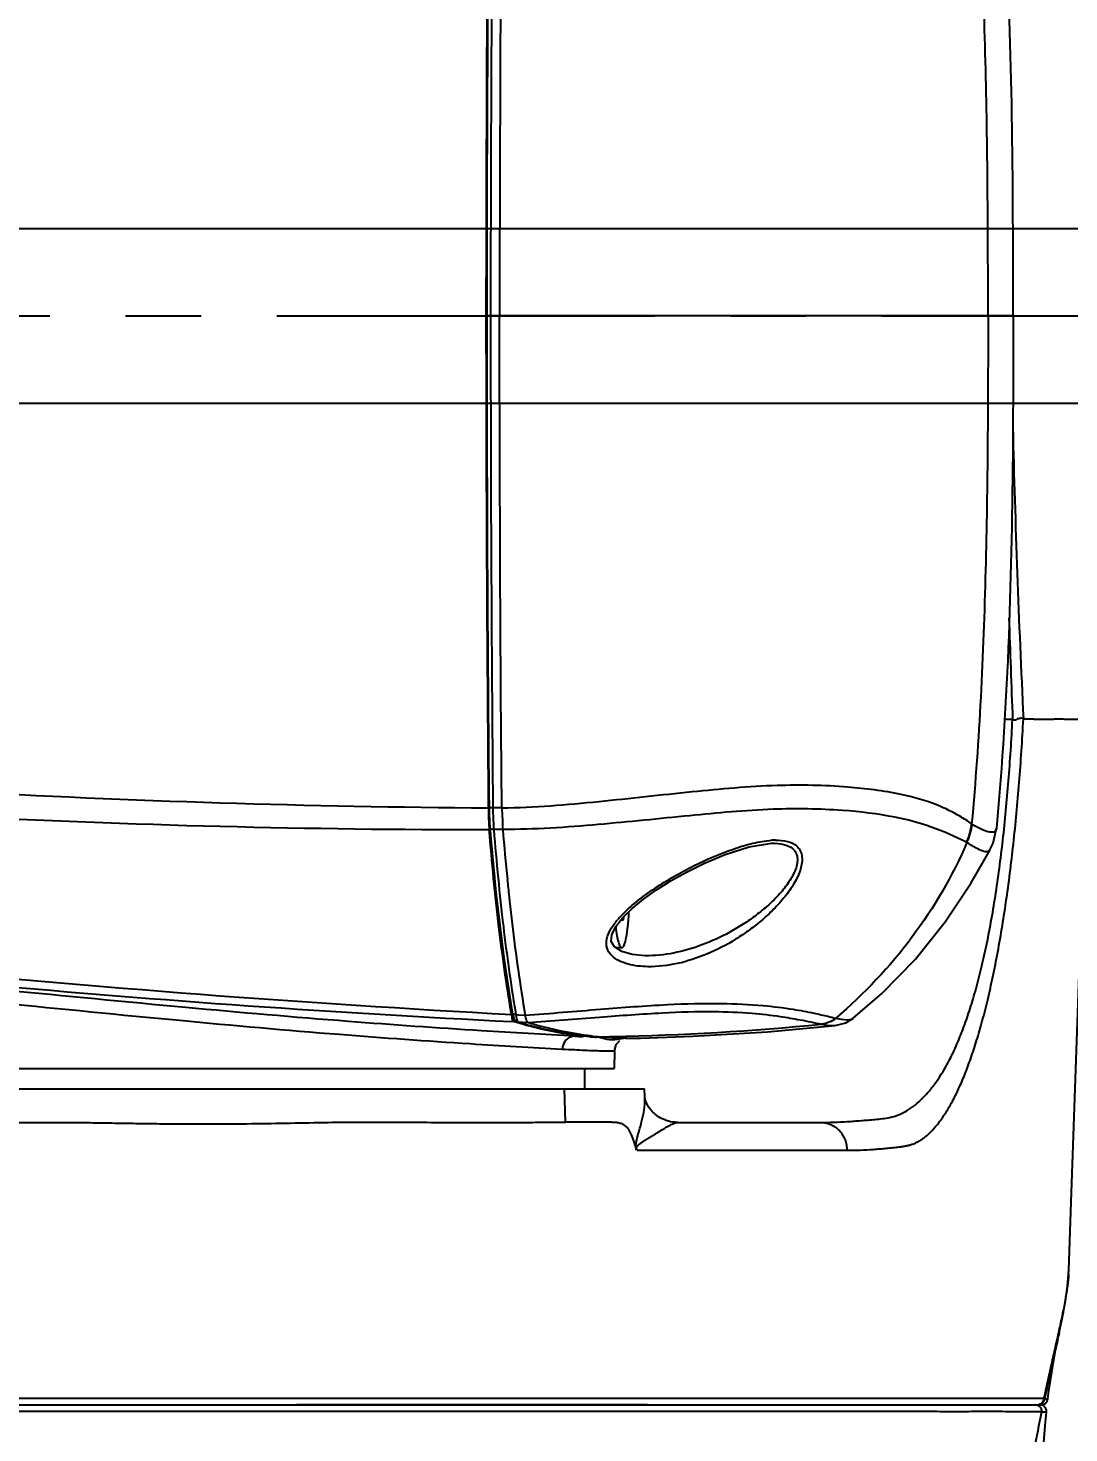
# Model space of a CAD drawing. Header units: millimetres. Extents: x 5828 to 6704, y 123 to 421.
# Drawn here: x 6432.38 to 6437.54, y 208.48 to 215.44 of the extents above; entities that cross this region are included whole.
import ezdxf

# ---------------------------------------------------------------- set-up
doc = ezdxf.new("R2010")
doc.units = ezdxf.units.MM
doc.linetypes.add('CENTER', pattern=[0.6, 0.375, -0.075, 0.075, -0.075])
for name, color, linetype in [('中心线', 7, 'Continuous'), ('外形图', 7, 'Continuous'), ('尺寸标注', 7, 'Continuous')]:
    doc.layers.add(name, color=color, linetype=linetype)
doc.styles.add('微软雅黑', font='msyh.ttc', dxfattribs={"height": 1.5})
doc.dimstyles.new('尺寸标注_1_15比例', dxfattribs={"dimtxt": 1.5, "dimasz": 1.25, "dimexe": 0.5, "dimexo": 0.4, "dimgap": 0.5, "dimtad": 1, "dimdec": 1, "dimlfac": 15, "dimdsep": 46, "dimtxsty": '微软雅黑', "dimcen": 0.09, "dimadec": 0, "dimazin": 0, "dimtp": 0.01, "dimtm": 0.01, "dimtfac": 1, "dimtdec": 1, "dimtofl": 0, "dimtmove": 0, "dimatfit": 3, "dimfxl": 1, "dimtolj": 1, "dimarcsym": 0})

# ---------------------------------------------------------------- blocks, each defined once
blk = doc.blocks.new('*D790')
at = {"layer": 'Defpoints', "color": 0}
for p in [(6431.8498, 222.0224), (6429.7498, 214.45), (6431.8498, 214.4501)]:
    blk.add_point(p, dxfattribs=at)
at = {"layer": '尺寸标注', "color": 0, "lineweight": -2}
for p, q in [((6429.7498, 214.85), (6429.7498, 222.5224)), ((6431.8498, 214.8501), (6431.8498, 222.5224)), ((6428.4998, 222.0224), (6427.2498, 222.0224)), ((6433.0998, 222.0224), (6439.0354, 222.0224))]:
    blk.add_line(p, q, dxfattribs=at)
at = {"layer": '尺寸标注', "color": 0}
for points in [[(6428.4998, 221.814), (6428.4998, 222.2307), (6429.7498, 222.0224)], [(6433.0998, 222.2307), (6433.0998, 221.814), (6431.8498, 222.0224)]]:
    blk.add_solid(points, dxfattribs=at)
at = {"layer": '尺寸标注', "color": 0, "insert": (6436.6926, 223.3019), "char_height": 1.5, "attachment_point": 5, "style": '微软雅黑'}
blk.add_mtext('\\A1;31.5', dxfattribs=at)
blk = doc.blocks.new('*D791')
at = {"layer": 'Defpoints', "color": 0}
for p in [(6429.7498, 214.45), (6429.7498, 213.5834), (6447.9848, 213.5834)]:
    blk.add_point(p, dxfattribs=at)
at = {"layer": '尺寸标注', "color": 0, "lineweight": -2}
for p, q in [((6447.9848, 215.7), (6447.9848, 216.95)), ((6430.1498, 214.45), (6448.4848, 214.45)), ((6430.1498, 213.5834), (6448.4848, 213.5834)), ((6447.9848, 212.3334), (6447.9848, 208.1098))]:
    blk.add_line(p, q, dxfattribs=at)
at = {"layer": '尺寸标注', "color": 0}
for points in [[(6447.7765, 215.7), (6448.1932, 215.7), (6447.9848, 214.45)], [(6448.1932, 212.3334), (6447.7765, 212.3334), (6447.9848, 213.5834)]]:
    blk.add_solid(points, dxfattribs=at)
at = {"layer": '尺寸标注', "color": 0, "insert": (6446.7058, 209.5966), "char_height": 1.5, "attachment_point": 5, "rotation": 90, "style": '微软雅黑'}
blk.add_mtext('\\A1;13', dxfattribs=at)

msp = doc.modelspace()

# ---------------------------------------------------------------- linework, layer by layer
at = {"layer": '中心线', "linetype": 'CENTER', "ltscale": 5}
msp.add_line((6406.6093, 214.0167), (6444.8961, 214.0167), dxfattribs=at)
at = {"layer": '外形图', "color": 7, "linetype": 'Continuous'}
for p, q in [((6437.2619, 214.0167), (6434.6506, 214.0167)), ((6434.6591, 212.0148), (6434.6588, 212.0148)), ((6434.6592, 212.0147), (6434.6589, 212.0147)), ((6434.726, 211.5762), (6434.6816, 211.5764)), ((6434.7009, 211.4684), (6434.686, 211.4684)), ((6434.7307, 211.4684), (6434.7009, 211.4684)), ((6437.1788, 211.4757), (6437.1788, 211.4757)), ((6436.0641, 211.4012), (6436.065, 211.4012)), ((6437.147, 211.3677), (6437.1469, 211.3676)), ((6435.3174, 211.0214), (6435.3294, 211.0214)), ((6435.3294, 211.0214), (6435.3309, 211.0371)), ((6435.3212, 210.8642), (6435.2847, 210.8871)), ((6435.2907, 210.8834), (6435.3208, 210.8834)), ((6434.7352, 210.833), (6434.7765, 210.5624)), ((6435.4376, 210.8433), (6435.4366, 210.8433)), ((6434.7737, 210.5522), (6434.7722, 210.5612)), ((6434.7765, 210.5624), (6434.7799, 210.5464)), ((6434.793, 210.5674), (6434.7935, 210.5642)), ((6434.7931, 210.5683), (6434.7936, 210.565)), ((6434.7935, 210.5642), (6434.7957, 210.5511)), ((6434.7957, 210.5511), (6434.811, 210.5503)), ((6434.811, 210.5503), (6434.8416, 210.5487)), ((6436.3827, 210.5338), (6436.3832, 210.5337)), ((6436.4686, 210.5327), (6436.4687, 210.5328)), ((6434.7872, 210.5162), (6434.7739, 210.517)), ((6434.7872, 210.5162), (6434.7739, 210.5169)), ((6434.8006, 210.5125), (6434.7872, 210.5162)), ((6434.8006, 210.512), (6434.7872, 210.5162)), ((6434.792, 210.522), (6434.8014, 210.5162)), ((6434.8016, 210.5162), (6434.8014, 210.5162)), ((6434.8067, 210.5153), (6434.8016, 210.5162)), ((6434.8067, 210.5153), (6434.855, 210.5129)), ((6436.3111, 210.5039), (6436.3117, 210.5038)), ((6436.3787, 210.4971), (6436.3792, 210.4971)), ((6435.0892, 210.4443), (6435.109, 210.4438)), ((6435.109, 210.4438), (6435.1288, 210.4432)), ((6435.1468, 210.4448), (6435.167, 210.4423)), ((6435.1469, 210.4449), (6435.1683, 210.4422)), ((6435.1469, 210.4443), (6435.1683, 210.4422)), ((6435.1639, 210.4414), (6435.1485, 210.4427)), ((6435.2761, 210.436), (6435.167, 210.4423)), ((6435.1676, 210.4471), (6435.1689, 210.4469)), ((6435.1683, 210.4422), (6435.1827, 210.4418)), ((6435.1699, 210.4459), (6435.1712, 210.4457)), ((6435.1827, 210.4418), (6435.2116, 210.441)), ((6435.2913, 210.4357), (6435.2755, 210.4365)), ((6435.2761, 210.436), (6435.3214, 210.4347)), ((6435.2913, 210.4357), (6435.2762, 210.4368)), ((6435.3212, 210.4347), (6435.2913, 210.4357)), ((6435.3383, 210.4344), (6435.3209, 210.4347)), ((6435.3386, 210.4343), (6435.3212, 210.4347)), ((6435.2847, 210.3713), (6435.2832, 210.2834)), ((6431.9736, 210.2834), (6435.2832, 210.2834)), ((6435.1375, 210.1834), (6435.1375, 210.2834)), ((6428.2625, 210.1834), (6435.4338, 210.1834)), ((6435.0417, 210.0183), (6435.0366, 210.1834)), ((6435.4352, 210.1411), (6435.4338, 210.1834)), ((6435.5968, 210.0167), (6436.3046, 210.0167)), ((6436.3046, 210.0167), (6436.3061, 210.0167)), ((6435.3976, 209.8786), (6436.4364, 209.8786)), ((6436.0618, 209.8786), (6436.4364, 209.8786)), ((6437.4903, 208.9749), (6437.49, 208.9736)), ((6428.3038, 208.6489), (6437.4146, 208.6488)), ((6435.6744, 208.6488), (6435.7453, 208.6489)), ((6435.9981, 208.6488), (6436.0985, 208.6489)), ((6428.3371, 208.6167), (6437.4014, 208.6167)), ((6435.448, 208.6168), (6433.7081, 208.6167)), ((6433.8031, 208.6167), (6435.5517, 208.6169)), ((6435.448, 208.6168), (6435.5517, 208.6169)), ((6437.3713, 208.6167), (6437.3702, 208.6167)), ((6437.4043, 208.615), (6437.4009, 208.6159)), ((6437.4173, 208.646), (6437.4345, 208.6459))]:
    msp.add_line(p, q, dxfattribs=at)
for points in [[(6434.6621, 216.456), (6434.6556, 215.5813), (6434.6517, 214.7454), (6434.6506, 214.0167)], [(6434.6506, 214.0167), (6434.6517, 213.2909), (6434.6556, 212.455), (6434.6621, 211.5774)], [(6437.5375, 209.2846), (6437.5508, 209.669), (6437.5911, 210.7961), (6437.6369, 212.0134)], [(6434.6621, 211.5774), (6434.6625, 211.5548), (6434.6648, 211.4999), (6434.6665, 211.4759)], [(6434.6665, 211.4759), (6434.6963, 211.1569), (6434.7352, 210.833)], [(6437.1469, 211.3676), (6437.1623, 211.4021), (6437.1788, 211.4757)], [(6435.3261, 211.0324), (6435.3716, 211.0771), (6435.4281, 211.1235), (6435.4938, 211.1702), (6435.5664, 211.2158), (6435.645, 211.2599), (6435.7315, 211.3027), (6435.8339, 211.346), (6435.9521, 211.384), (6436.0641, 211.4012)], [(6436.4689, 210.5329), (6436.6108, 210.6552), (6436.7756, 210.8247), (6436.9253, 211.0113), (6437.0541, 211.204), (6437.147, 211.3677)], [(6435.2847, 210.8871), (6435.2687, 210.9145), (6435.2712, 210.9472), (6435.2914, 210.9884), (6435.3261, 211.0324)], [(6435.4366, 210.8433), (6435.3731, 210.8493), (6435.3212, 210.8642)], [(6434.7799, 210.5464), (6434.7845, 210.5329), (6434.792, 210.522)], [(6436.3786, 210.4971), (6436.4318, 210.5108), (6436.4688, 210.5329)], [(6435.4141, 210.4344), (6435.6731, 210.4435), (6436.0431, 210.4664), (6436.3791, 210.4971)], [(6435.2847, 210.3713), (6435.2932, 210.4027), (6435.3108, 210.4228)], [(6435.5968, 210.0167), (6435.586, 210.0171), (6435.5745, 210.0182), (6435.5631, 210.0202), (6435.5518, 210.0229), (6435.5409, 210.0263), (6435.5305, 210.0304), (6435.5206, 210.0349), (6435.5113, 210.0398), (6435.5027, 210.0451), (6435.4948, 210.0506), (6435.4875, 210.0563), (6435.4809, 210.0619), (6435.4749, 210.0676), (6435.4696, 210.0732), (6435.4649, 210.0786), (6435.4607, 210.0838), (6435.457, 210.0889), (6435.4538, 210.0936), (6435.4509, 210.0981), (6435.4485, 210.1024), (6435.4464, 210.1064), (6435.4446, 210.11), (6435.443, 210.1135), (6435.4416, 210.1167), (6435.4405, 210.1196), (6435.4395, 210.1223), (6435.4387, 210.1247), (6435.438, 210.127), (6435.4374, 210.1291), (6435.437, 210.1309), (6435.4366, 210.1326), (6435.4362, 210.1341), (6435.436, 210.1355), (6435.4358, 210.1366), (6435.4356, 210.1376), (6435.4355, 210.1385), (6435.4354, 210.1393), (6435.4353, 210.1399), (6435.4353, 210.1403), (6435.4353, 210.1407), (6435.4353, 210.1409), (6435.4352, 210.1411)], [(6435.3976, 209.8786), (6435.5068, 209.8786), (6435.6265, 209.8786), (6435.7578, 209.8786), (6435.9023, 209.8786), (6436.0618, 209.8786)], [(6437.4903, 208.9749), (6437.4984, 209.0126), (6437.511, 209.0754), (6437.5216, 209.1346), (6437.5298, 209.1905), (6437.5352, 209.2434), (6437.5375, 209.2847)], [(6437.4345, 208.6459), (6437.4395, 208.6849), (6437.4469, 208.7374), (6437.4549, 208.7886), (6437.4634, 208.8384), (6437.4723, 208.8868), (6437.4816, 208.9336), (6437.49, 208.9736)], [(6433.0273, 208.6489), (6435.208, 208.6489), (6435.2452, 208.6489)], [(6435.2452, 208.6489), (6435.3186, 208.6489), (6435.3568, 208.6489)], [(6436.7665, 208.6488), (6436.9447, 208.6488), (6437.1206, 208.6488)], [(6437.4009, 208.6159), (6437.3973, 208.6165), (6437.3937, 208.6167)], [(6437.4014, 208.6167), (6437.4048, 208.6169), (6437.4081, 208.6174), (6437.4114, 208.6182), (6437.4146, 208.6194), (6437.4176, 208.6209), (6437.4205, 208.6227), (6437.4231, 208.6248), (6437.4256, 208.6271), (6437.4278, 208.6297), (6437.4297, 208.6325), (6437.4313, 208.6354), (6437.4327, 208.6385), (6437.4337, 208.6418), (6437.4343, 208.6451), (6437.4345, 208.6459)], [(6437.4269, 208.5798), (6437.427, 208.5817), (6437.427, 208.5853), (6437.4266, 208.5889), (6437.4258, 208.5924), (6437.4246, 208.5958), (6437.4231, 208.5991), (6437.4213, 208.6021), (6437.4191, 208.605), (6437.4166, 208.6076), (6437.4138, 208.6099), (6437.4109, 208.612), (6437.4077, 208.6136), (6437.4043, 208.615)], [(6437.4111, 208.391), (6437.415, 208.4484), (6437.4204, 208.5143), (6437.4269, 208.5798)], [(6437.4173, 208.646), (6437.433, 208.646), (6437.4345, 208.6459)]]:
    msp.add_lwpolyline(points, dxfattribs=at)
for centre, radius, start, end in [((6703.2158, 213.9659), 268.5685, 179.468583, 179.989159), ((6725.7826, 213.858), 291.1318, 179.488731, 179.968771), ((6723.987, 213.8649), 289.317, 179.486677, 179.969947), ((6727.1106, 214.1806), 292.4634, 180.032107, 180.510151), ((6702.9583, 214.0673), 268.3074, 180.01081, 180.531687), ((6701.9392, 214.0639), 267.2691, 180.01012, 180.533256), ((6497.4506, 214.9253), 60.2083, 181.391471, 182.76767), ((6491.1543, 214.2155), 53.94, 181.80282, 182.33775), ((6437.1924, 206.287), 5.7286, 89.33202, 89.74332), ((6435.0499, 266.6558), 55.0806, 264.06057, 269.59318), ((6434.6627, 263.8897), 52.4213, 264.16967, 270.00079), ((6436.3065, 211.5908), 1.6477, 180.49422, 181.79238), ((6436.441, 211.59), 1.7594, 180.44232, 181.65671), ((6436.175, 211.5865), 1.5162, 181.78493, 183.15825), ((6436.3001, 211.5858), 1.6184, 181.64972, 182.935), ((6435.9986, 211.5768), 1.3395, 183.15815, 184.33508), ((6435.8777, 211.5678), 1.2183, 184.34682, 184.68361), ((6436.117, 211.5764), 1.4351, 182.93637, 183.97538), ((6435.9882, 211.5677), 1.3061, 183.98441, 184.36101), ((6454.2613, 213.1196), 19.6003, 184.83257, 185.55985), ((6436.088, 211.0523), 0.3642, 90.82919, 93.86268), ((6438.4399, 278.9565), 68.5024, 261.761367, 266.932125), ((6446.9609, 212.422), 12.2667, 185.62039, 186.01364), ((6445.7989, 212.3008), 11.0984, 186.01987, 186.13665), ((6445.4554, 212.2636), 10.7529, 186.13519, 186.74106), ((6435.6576, 210.7192), 0.4683, 138.76942, 139.81913), ((6435.6826, 210.6973), 0.5015, 137.40382, 138.76522), ((6443.9283, 212.0786), 9.2146, 186.71347, 189.55688), ((6437.9321, 274.0272), 63.5887, 264.794855, 267.153191), ((6434.99, 223.9937), 13.5545, 271.20881, 275.5958), ((6436.0059, 228.1385), 17.7179, 267.03433, 267.15723), ((6435.4128, 212.3264), 1.8961, 262.02379, 262.63942), ((6435.2918, 212.0192), 1.583, 265.36578, 266.49049), ((6435.3857, 212.1142), 1.6822, 262.67245, 264.05959), ((6434.9918, 223.9386), 13.4994, 270.93306, 271.20597), ((6435.3602, 210.2968), 0.1398, 96.48571, 99.03392), ((6435.3762, 212.4244), 1.9905, 268.91722, 269.74491), ((6435.3756, 212.0485), 1.6145, 269.70791, 271.36993), ((6436.8041, 209.3097), 0.7338, 356.50732, 358.03562), ((6446.599, 206.6677), 9.3934, 168.25027, 169.40433), ((6437.3684, 208.5547), 0.0621, 88.34786, 88.93529), ((6437.3819, 208.6491), 0.0324, 270.06169, 287.84096), ((6437.3843, 208.6499), 0.0332, 270.03922, 285.7953)]:
    msp.add_arc(centre, radius, start, end, dxfattribs=at)
for points, knots in [([(6437.1374, 214.0167), (6437.1374, 214.2269), (6437.1361, 214.6473), (6437.1241, 215.488), (6437.0945, 216.1184), (6437.056, 216.537)], [0, 0, 0, 0, 0.250013, 0.500029, 1, 1, 1, 1]), ([(6437.2619, 214.0167), (6437.2619, 214.2275), (6437.261, 215.0749), (6437.2378, 215.9237), (6437.1788, 216.5577)], [0, 0, 0, 0, 0.248709, 1, 1, 1, 1]), ([(6434.726, 216.4572), (6434.7242, 216.254), (6434.7194, 215.7457), (6434.7168, 214.9322), (6434.7145, 214.3219), (6434.7145, 214.0167)], [0, 0, 0, 0, 0.249832, 0.62482, 1, 1, 1, 1]), ([(6434.726, 211.5762), (6434.7242, 211.7794), (6434.7194, 212.2877), (6434.7168, 213.1012), (6434.7145, 213.7115), (6434.7145, 214.0167)], [0, 0, 0, 0, 0.249832, 0.62482, 1, 1, 1, 1]), ([(6437.1374, 214.0167), (6437.1374, 213.8065), (6437.1361, 213.3861), (6437.1241, 212.5455), (6437.0945, 211.915), (6437.056, 211.4964)], [0, 0, 0, 0, 0.250013, 0.500029, 1, 1, 1, 1]), ([(6437.2619, 214.0167), (6437.2619, 213.8059), (6437.261, 212.9585), (6437.2378, 212.1097), (6437.1788, 211.4757)], [0, 0, 0, 0, 0.248709, 1, 1, 1, 1]), ([(6436.3059, 210.0167), (6436.3279, 210.0167), (6436.3723, 210.0174), (6436.4279, 210.02), (6436.473, 210.023), (6436.5075, 210.0257), (6436.5423, 210.0286), (6436.5778, 210.0315), (6436.614, 210.035), (6436.6515, 210.0411), (6436.6899, 210.0521), (6436.7286, 210.07), (6436.767, 210.0953), (6436.8047, 210.1277), (6436.842, 210.1671), (6436.8935, 210.2326), (6436.9403, 210.3117), (6436.9832, 210.4027), (6437.0154, 210.4828), (6437.0463, 210.5717), (6437.0756, 210.6692), (6437.1031, 210.7753), (6437.1289, 210.8896), (6437.1527, 211.0115), (6437.1823, 211.1873), (6437.2132, 211.4208), (6437.2408, 211.7133), (6437.2536, 211.9135), (6437.2586, 212.0153)], [0, 0, 0, 0, 0.026476, 0.05328, 0.066951, 0.080789, 0.094782, 0.108972, 0.123498, 0.138573, 0.154444, 0.171379, 0.189642, 0.209456, 0.231056, 0.254726, 0.309435, 0.340979, 0.375515, 0.413154, 0.453951, 0.497876, 0.544828, 0.594655, 0.647151, 0.758986, 0.877539, 1, 1, 1, 1]), ([(6436.4364, 209.8786), (6436.4585, 209.8786), (6436.5025, 209.8793), (6436.5574, 209.882), (6436.6011, 209.8854), (6436.6338, 209.8885), (6436.6663, 209.8917), (6436.6934, 209.8947), (6436.715, 209.8977), (6436.7313, 209.9006), (6436.7475, 209.9043), (6436.7638, 209.9094), (6436.7801, 209.916), (6436.7964, 209.9244), (6436.8127, 209.9348), (6436.8349, 209.9516), (6436.8626, 209.9779), (6436.8947, 210.0161), (6436.9266, 210.0617), (6436.9581, 210.1152), (6436.9892, 210.1769), (6437.0196, 210.247), (6437.0494, 210.3257), (6437.0784, 210.4131), (6437.1064, 210.5091), (6437.1333, 210.6136), (6437.159, 210.7264), (6437.1923, 210.8919), (6437.2292, 211.116), (6437.2651, 211.402), (6437.2885, 211.6525), (6437.3036, 211.8598), (6437.3099, 211.9651), (6437.3127, 212.018)], [0, 0, 0, 0, 0.025789, 0.051466, 0.064273, 0.077058, 0.089814, 0.10255, 0.108931, 0.115345, 0.121832, 0.128448, 0.135267, 0.142375, 0.149854, 0.157758, 0.175012, 0.194368, 0.215969, 0.240074, 0.266916, 0.296669, 0.329444, 0.3653, 0.404279, 0.446376, 0.491516, 0.539577, 0.64376, 0.757002, 0.876627, 0.937992, 1, 1, 1, 1]), ([(6437.2823, 212.0176), (6437.281, 212.0159), (6437.2786, 212.0136), (6437.2748, 212.0115), (6437.2707, 212.0104), (6437.265, 212.0115), (6437.2611, 212.0138), (6437.2592, 212.0152)], [0, 0, 0, 0, 0.250149, 0.370194, 0.487626, 0.73164, 1, 1, 1, 1]), ([(6437.3126, 212.0181), (6437.3123, 212.0181), (6437.3116, 212.0182), (6437.3101, 212.0187), (6437.3079, 212.0197), (6437.3049, 212.0208), (6437.3013, 212.0213), (6437.2972, 212.0204), (6437.2928, 212.0191), (6437.2878, 212.0179), (6437.2842, 212.0176), (6437.2823, 212.0176)], [0, 0, 0, 0, 0.029415, 0.065195, 0.153722, 0.25799, 0.373314, 0.504531, 0.655015, 0.820731, 1, 1, 1, 1]), ([(6437.3126, 212.018), (6437.3286, 212.0181), (6437.3527, 212.0176), (6437.3847, 212.0163), (6437.4086, 212.0156), (6437.4323, 212.0155), (6437.4519, 212.0165), (6437.4675, 212.0173), (6437.4831, 212.0179), (6437.4987, 212.0179), (6437.5145, 212.0172), (6437.5264, 212.0165), (6437.5383, 212.0158), (6437.5503, 212.0155), (6437.5621, 212.0156), (6437.577, 212.0164), (6437.591, 212.0178), (6437.604, 212.019), (6437.6124, 212.0194), (6437.6196, 212.0193), (6437.6256, 212.0187), (6437.6304, 212.0177), (6437.6335, 212.0165), (6437.6353, 212.0155), (6437.6363, 212.0147), (6437.6369, 212.0139), (6437.6369, 212.0135)], [0, 0, 0, 0, 0.147498, 0.221184, 0.294584, 0.367404, 0.43948, 0.475303, 0.511034, 0.582747, 0.619062, 0.655695, 0.6925, 0.729263, 0.76555, 0.800889, 0.866436, 0.895393, 0.9211, 0.943269, 0.96179, 0.976657, 0.987888, 0.992159, 0.995553, 1, 1, 1, 1]), ([(6437.056, 211.4964), (6437.0376, 211.5104), (6436.9833, 211.5457), (6436.8683, 211.6016), (6436.6812, 211.6534), (6436.4142, 211.6869), (6436.0669, 211.6933), (6435.6556, 211.6556), (6435.2021, 211.6041), (6434.887, 211.5763), (6434.726, 211.5751)], [0, 0, 0, 0, 0.029379, 0.081703, 0.161363, 0.273803, 0.421754, 0.600226, 0.79623, 1, 1, 1, 1]), ([(6434.6816, 211.5764), (6434.6791, 211.5764), (6434.6747, 211.5765), (6434.6682, 211.5764), (6434.665, 211.5772), (6434.6621, 211.5769), (6434.6621, 211.5774)], [0, 0, 0, 0, 0.382019, 0.706047, 0.9217, 1, 1, 1, 1]), ([(6434.6624, 211.5776), (6434.6624, 211.5689), (6434.663, 211.5355), (6434.6647, 211.5022), (6434.6667, 211.4776)], [0, 0, 0, 0, 0.259377, 1, 1, 1, 1]), ([(6434.726, 211.5751), (6434.7262, 211.557), (6434.7293, 211.5217), (6434.7291, 211.4864), (6434.7306, 211.4693)], [0, 0, 0, 0, 0.514114, 1, 1, 1, 1]), ([(6437.0306, 211.4056), (6436.9736, 211.4336), (6436.8589, 211.4861), (6436.6518, 211.5398), (6436.3887, 211.5707), (6436.0476, 211.5752), (6435.6441, 211.5366), (6435.1985, 211.4912), (6434.8887, 211.4684), (6434.7306, 211.4693)], [0, 0, 0, 0, 0.081837, 0.161945, 0.274562, 0.422391, 0.600614, 0.796272, 1, 1, 1, 1]), ([(6434.7722, 210.5612), (6434.7484, 210.702), (6434.7065, 211.0038), (6434.6767, 211.307), (6434.6635, 211.4684)], [0, 0, 0, 0, 0.468541, 1, 1, 1, 1]), ([(6434.686, 211.4684), (6434.6814, 211.4681), (6434.6744, 211.4682), (6434.6667, 211.4732), (6434.6665, 211.4759)], [0, 0, 0, 0, 0.621703, 1, 1, 1, 1]), ([(6434.6667, 211.4776), (6434.68, 211.3152), (6434.7099, 211.0104), (6434.7524, 210.707), (6434.7765, 210.5658)], [0, 0, 0, 0, 0.532075, 1, 1, 1, 1]), ([(6434.686, 211.4684), (6434.6989, 211.3082), (6434.7282, 211.007), (6434.7695, 210.7072), (6434.793, 210.5674)], [0, 0, 0, 0, 0.53118, 1, 1, 1, 1]), ([(6437.1788, 211.4758), (6437.1785, 211.4725), (6437.1768, 211.466), (6437.1666, 211.4547), (6437.14, 211.4548), (6437.103, 211.469), (6437.0744, 211.485), (6437.0579, 211.4951)], [0, 0, 0, 0, 0.071877, 0.139873, 0.30784, 0.586175, 1, 1, 1, 1]), ([(6435.3134, 211.0367), (6435.3382, 211.0637), (6435.3936, 211.1132), (6435.5137, 211.1999), (6435.6729, 211.2907), (6435.8377, 211.3626), (6435.9683, 211.4021), (6436.0324, 211.4136), (6436.0635, 211.4157)], [0, 0, 0, 0, 0.128964, 0.259973, 0.520667, 0.772087, 0.890461, 1, 1, 1, 1]), ([(6436.065, 211.4012), (6436.0847, 211.4015), (6436.1215, 211.3994), (6436.1649, 211.3815), (6436.1857, 211.3544), (6436.1928, 211.3291), (6436.1915, 211.3005), (6436.1799, 211.2586), (6436.1506, 211.2063), (6436.1037, 211.1478), (6436.0483, 211.0933), (6435.9876, 211.0436), (6435.9234, 210.9989), (6435.8354, 210.9465), (6435.7214, 210.8938), (6435.5805, 210.8528), (6435.4845, 210.8426), (6435.4376, 210.8433)], [0, 0, 0, 0, 0.052952, 0.098586, 0.12008, 0.142621, 0.167804, 0.195938, 0.258986, 0.327057, 0.397053, 0.467487, 0.537624, 0.607053, 0.742815, 0.873968, 1, 1, 1, 1]), ([(6436.0827, 211.4165), (6436.1028, 211.4168), (6436.1406, 211.4143), (6436.1845, 211.3945), (6436.2062, 211.3666), (6436.2148, 211.3405), (6436.2157, 211.3107), (6436.2073, 211.266), (6436.1815, 211.2083), (6436.1368, 211.1425), (6436.082, 211.0801), (6436.0208, 211.0227), (6435.9551, 210.9707), (6435.8645, 210.9096), (6435.7465, 210.848), (6435.5997, 210.8002), (6435.4993, 210.7881), (6435.4506, 210.7889)], [0, 0, 0, 0, 0.051283, 0.095774, 0.117138, 0.139648, 0.16459, 0.192426, 0.255179, 0.323774, 0.394805, 0.466447, 0.537728, 0.608103, 0.744871, 0.875626, 1, 1, 1, 1]), ([(6437.0328, 211.4047), (6436.9614, 211.2392), (6436.7755, 210.9212), (6436.523, 210.6534), (6436.3827, 210.5338)], [0, 0, 0, 0, 0.494289, 1, 1, 1, 1]), ([(6437.147, 211.3677), (6437.1458, 211.3653), (6437.1424, 211.3609), (6437.1338, 211.358), (6437.1232, 211.3586), (6437.1037, 211.3639), (6437.0728, 211.3794), (6437.0474, 211.3951), (6437.0328, 211.4047)], [0, 0, 0, 0, 0.060876, 0.123753, 0.202483, 0.30478, 0.592543, 1, 1, 1, 1]), ([(6435.4506, 210.7889), (6435.4175, 210.7894), (6435.3682, 210.7946), (6435.3077, 210.8162), (6435.2692, 210.8412), (6435.2434, 210.8807), (6435.2442, 210.9303), (6435.2661, 210.9778), (6435.2877, 211.007), (6435.2998, 211.0214)], [0, 0, 0, 0, 0.254654, 0.375929, 0.491507, 0.603086, 0.721655, 0.855548, 1, 1, 1, 1]), ([(6435.3208, 210.8834), (6435.3231, 210.8834), (6435.3286, 210.8874), (6435.3369, 210.9041), (6435.3454, 210.9391), (6435.3526, 210.9941), (6435.3553, 211.0368), (6435.3563, 211.0604)], [0, 0, 0, 0, 0.036949, 0.097526, 0.304999, 0.616113, 1, 1, 1, 1]), ([(6435.2907, 210.9856), (6435.2922, 210.9713), (6435.2955, 210.946), (6435.3014, 210.9171), (6435.3073, 210.8995), (6435.3117, 210.8899), (6435.3171, 210.8834), (6435.3208, 210.8834)], [0, 0, 0, 0, 0.393767, 0.697449, 0.810998, 0.897852, 1, 1, 1, 1]), ([(6435.0892, 210.4443), (6434.9343, 210.4523), (6434.5594, 210.4741), (6433.9156, 210.5191), (6433.1278, 210.5876), (6432.5601, 210.6434), (6432.261, 210.672)], [0, 0, 0, 0, 0.164048, 0.396945, 0.682317, 1, 1, 1, 1]), ([(6435.0258, 210.3788), (6434.8736, 210.3868), (6434.5052, 210.4087), (6433.8727, 210.4537), (6433.099, 210.5224), (6432.5415, 210.5784), (6432.2478, 210.607)], [0, 0, 0, 0, 0.164066, 0.397052, 0.682408, 1, 1, 1, 1]), ([(6434.8417, 210.5482), (6434.966, 210.5577), (6435.2011, 210.5772), (6435.5259, 210.6022), (6435.7955, 210.61), (6436.0038, 210.5997), (6436.1564, 210.5814), (6436.2632, 210.5614), (6436.3333, 210.5451), (6436.3692, 210.5362), (6436.3827, 210.5338)], [0, 0, 0, 0, 0.241514, 0.456947, 0.630908, 0.763292, 0.860522, 0.928432, 0.973529, 1, 1, 1, 1]), ([(6434.7777, 210.5337), (6434.7774, 210.5351), (6434.7758, 210.5412), (6434.7746, 210.5474), (6434.7737, 210.5522)], [0, 0, 0, 0, 0.222065, 1, 1, 1, 1]), ([(6434.7765, 210.5658), (6434.7767, 210.5643), (6434.7777, 210.5591), (6434.7788, 210.5538), (6434.7798, 210.5501)], [0, 0, 0, 0, 0.277182, 1, 1, 1, 1]), ([(6434.7823, 210.5215), (6434.7819, 210.5223), (6434.78, 210.5262), (6434.7787, 210.5304), (6434.7777, 210.5337)], [0, 0, 0, 0, 0.205955, 1, 1, 1, 1]), ([(6434.7957, 210.5511), (6434.794, 210.551), (6434.7876, 210.5512), (6434.7808, 210.5542), (6434.7783, 210.5581)], [0, 0, 0, 0, 0.279337, 1, 1, 1, 1]), ([(6434.7798, 210.5501), (6434.7801, 210.549), (6434.7812, 210.5455), (6434.7825, 210.5419), (6434.7838, 210.5396)], [0, 0, 0, 0, 0.29484, 1, 1, 1, 1]), ([(6434.7838, 210.5396), (6434.7841, 210.5391), (6434.7851, 210.5373), (6434.7866, 210.5357), (6434.7879, 210.5352)], [0, 0, 0, 0, 0.320412, 1, 1, 1, 1]), ([(6434.7957, 210.5511), (6434.796, 210.5494), (6434.7969, 210.5432), (6434.7979, 210.537), (6434.7989, 210.5326)], [0, 0, 0, 0, 0.277829, 1, 1, 1, 1]), ([(6434.7989, 210.5326), (6434.7992, 210.5314), (6434.8002, 210.5273), (6434.8014, 210.5232), (6434.8026, 210.5204)], [0, 0, 0, 0, 0.296696, 1, 1, 1, 1]), ([(6434.855, 210.5129), (6434.8535, 210.5134), (6434.8504, 210.5168), (6434.8461, 210.529), (6434.8431, 210.5401), (6434.8416, 210.5487)], [0, 0, 0, 0, 0.124564, 0.326846, 1, 1, 1, 1]), ([(6434.8551, 210.5129), (6434.9735, 210.5211), (6435.1965, 210.5381), (6435.5034, 210.5609), (6435.7561, 210.5694), (6435.9505, 210.5611), (6436.0933, 210.545), (6436.2079, 210.5255), (6436.2758, 210.5115), (6436.3111, 210.5039)], [0, 0, 0, 0, 0.243439, 0.458914, 0.631322, 0.761696, 0.857692, 0.926009, 1, 1, 1, 1]), ([(6436.3832, 210.5337), (6436.4011, 210.5296), (6436.4285, 210.5236), (6436.4601, 210.526), (6436.4685, 210.5325)], [0, 0, 0, 0, 0.633594, 1, 1, 1, 1]), ([(6434.7872, 210.5162), (6434.7868, 210.5164), (6434.7846, 210.5176), (6434.7833, 210.5197), (6434.7823, 210.5215)], [0, 0, 0, 0, 0.191034, 1, 1, 1, 1]), ([(6435.1485, 210.4427), (6435.1195, 210.4454), (6435.0019, 210.4592), (6434.8858, 210.4857), (6434.8006, 210.512)], [0, 0, 0, 0, 0.24671, 1, 1, 1, 1]), ([(6434.8067, 210.5153), (6434.8348, 210.5064), (6434.9463, 210.4743), (6435.0609, 210.4532), (6435.1469, 210.4443)], [0, 0, 0, 0, 0.254609, 1, 1, 1, 1]), ([(6434.855, 210.5129), (6434.8793, 210.5055), (6434.976, 210.4778), (6435.0752, 210.4591), (6435.1497, 210.4486)], [0, 0, 0, 0, 0.251993, 1, 1, 1, 1]), ([(6436.3117, 210.5038), (6436.3244, 210.5013), (6436.3466, 210.4975), (6436.3692, 210.4962), (6436.3787, 210.4972)], [0, 0, 0, 0, 0.578778, 1, 1, 1, 1]), ([(6435.0892, 210.4443), (6435.0812, 210.4445), (6435.0646, 210.4412), (6435.0366, 210.4219), (6435.0262, 210.3957), (6435.0258, 210.3788)], [0, 0, 0, 0, 0.242895, 0.491568, 1, 1, 1, 1]), ([(6435.2755, 210.4365), (6435.2699, 210.4368), (6435.2486, 210.4379), (6435.2273, 210.4395), (6435.2116, 210.441)], [0, 0, 0, 0, 0.260039, 1, 1, 1, 1]), ([(6435.2847, 210.3714), (6435.2847, 210.3709), (6435.2829, 210.3703), (6435.2801, 210.3699), (6435.2747, 210.3695), (6435.2639, 210.3692), (6435.2451, 210.3694), (6435.2166, 210.3702), (6435.1801, 210.3715), (6435.1356, 210.3734), (6435.0833, 210.3759), (6435.0458, 210.3778), (6435.0258, 210.3788)], [0, 0, 0, 0, 0.00501, 0.017101, 0.036922, 0.064565, 0.143351, 0.253395, 0.39453, 0.566385, 0.768399, 1, 1, 1, 1]), ([(6435.3907, 209.8899), (6435.3906, 209.8933), (6435.3907, 209.8982), (6435.3911, 209.9045), (6435.3916, 209.91), (6435.3924, 209.9162), (6435.3945, 209.9284), (6435.3982, 209.9442), (6435.4036, 209.9632), (6435.41, 209.9851), (6435.4172, 210.0104), (6435.4265, 210.0477), (6435.4341, 210.091), (6435.4358, 210.125), (6435.4352, 210.1411)], [0, 0, 0, 0, 0.039837, 0.057634, 0.074365, 0.104256, 0.130995, 0.219643, 0.294156, 0.361908, 0.486547, 0.601919, 0.812318, 1, 1, 1, 1]), ([(6432.2501, 210.0155), (6432.2865, 210.0159), (6432.3593, 210.0165), (6432.4682, 210.0169), (6432.5766, 210.0166), (6432.6842, 210.0155), (6432.791, 210.0139), (6432.897, 210.0122), (6433.0019, 210.0106), (6433.1396, 210.0091), (6433.3085, 210.0086), (6433.5069, 210.0104), (6433.6991, 210.014), (6433.8843, 210.0174), (6434.0618, 210.0184), (6434.231, 210.018), (6434.3912, 210.0169), (6434.5418, 210.0156), (6434.6611, 210.0153), (6434.7513, 210.0157), (6434.8148, 210.0163), (6434.8756, 210.0169), (6434.9509, 210.0176), (6435.006, 210.0182), (6435.0417, 210.0183)], [0, 0, 0, 0, 0.039198, 0.078224, 0.11704, 0.155607, 0.193891, 0.231854, 0.269463, 0.306682, 0.379813, 0.450978, 0.519911, 0.586344, 0.650014, 0.710686, 0.768137, 0.822152, 0.872529, 0.896295, 0.919081, 0.940865, 0.961626, 1, 1, 1, 1]), ([(6435.3907, 209.8899), (6435.3873, 209.9033), (6435.382, 209.9227), (6435.3732, 209.9467), (6435.3665, 209.9619), (6435.3594, 209.975), (6435.3519, 209.9859), (6435.3439, 209.9948), (6435.3356, 210.0018), (6435.3268, 210.007), (6435.3148, 210.0119), (6435.2987, 210.0153), (6435.2786, 210.0169), (6435.2572, 210.0174), (6435.2347, 210.0176), (6435.202, 210.0178), (6435.158, 210.0183), (6435.1015, 210.0185), (6435.0622, 210.0184), (6435.0417, 210.0183)], [0, 0, 0, 0, 0.098496, 0.1419, 0.181102, 0.21612, 0.247243, 0.275037, 0.300296, 0.323909, 0.346705, 0.392171, 0.439623, 0.489908, 0.543209, 0.599549, 0.72127, 0.854838, 1, 1, 1, 1]), ([(6435.3953, 209.8823), (6435.3952, 209.8824), (6435.3949, 209.8829), (6435.3946, 209.8839), (6435.394, 209.8855), (6435.3937, 209.8879), (6435.3938, 209.8908), (6435.3947, 209.8934), (6435.3961, 209.8963), (6435.398, 209.899), (6435.4004, 209.9017), (6435.4027, 209.904), (6435.4057, 209.9067), (6435.4095, 209.9098), (6435.4141, 209.9132), (6435.4186, 209.9164), (6435.4231, 209.9195), (6435.429, 209.9234), (6435.4362, 209.928), (6435.4448, 209.9334), (6435.4532, 209.9387), (6435.464, 209.9453), (6435.477, 209.9533), (6435.4965, 209.9653), (6435.5188, 209.9789), (6435.5431, 209.9934), (6435.5613, 210.0037), (6435.5742, 210.0101), (6435.5825, 210.0136), (6435.5899, 210.016), (6435.5946, 210.0167), (6435.5968, 210.0167)], [0, 0, 0, 0, 0.002598, 0.005662, 0.013126, 0.023372, 0.034047, 0.047131, 0.056768, 0.07256, 0.086457, 0.099403, 0.111774, 0.135431, 0.158149, 0.180233, 0.201839, 0.223065, 0.264594, 0.305046, 0.344504, 0.383005, 0.457186, 0.527586, 0.656902, 0.770233, 0.866205, 0.907147, 0.943115, 0.973991, 1, 1, 1, 1]), ([(6436.306, 210.0167), (6436.3147, 210.0167), (6436.3322, 210.0149), (6436.3574, 210.0069), (6436.3805, 209.994), (6436.4006, 209.9765), (6436.4169, 209.9554), (6436.4287, 209.9314), (6436.4356, 209.9054), (6436.4367, 209.8875), (6436.4364, 209.8786)], [0, 0, 0, 0, 0.123636, 0.247489, 0.371738, 0.496494, 0.621789, 0.747568, 0.8737, 1, 1, 1, 1]), ([(6435.3933, 209.8786), (6435.3931, 209.8808), (6435.3926, 209.8839), (6435.3917, 209.8876), (6435.3911, 209.8891), (6435.3908, 209.8897)], [0, 0, 0, 0, 0.579802, 0.815417, 1, 1, 1, 1]), ([(6435.3953, 209.8823), (6435.3952, 209.8824), (6435.3951, 209.8827), (6435.3948, 209.8829), (6435.3946, 209.883), (6435.3944, 209.8829), (6435.3943, 209.8827), (6435.3941, 209.8824), (6435.3939, 209.8817), (6435.3937, 209.8808), (6435.3935, 209.8797), (6435.3934, 209.879), (6435.3933, 209.8786)], [0, 0, 0, 0, 0.091411, 0.155906, 0.181771, 0.209393, 0.244666, 0.29172, 0.42396, 0.596913, 0.794579, 1, 1, 1, 1]), ([(6435.3977, 209.8786), (6435.3976, 209.879), (6435.3975, 209.8797), (6435.3973, 209.8807), (6435.397, 209.8815), (6435.3967, 209.8822), (6435.3964, 209.8826), (6435.3958, 209.8829), (6435.3955, 209.8825), (6435.3953, 209.8823)], [0, 0, 0, 0, 0.205863, 0.395044, 0.558549, 0.688434, 0.781049, 0.847916, 1, 1, 1, 1]), ([(6437.5366, 209.265), (6437.5354, 209.245), (6437.5312, 209.2033), (6437.5209, 209.1382), (6437.507, 209.0679), (6437.4905, 208.9923), (6437.4723, 208.9118), (6437.4463, 208.7969), (6437.4271, 208.7088), (6437.4146, 208.6488)], [0, 0, 0, 0, 0.095661, 0.200138, 0.314211, 0.437705, 0.569439, 0.707902, 1, 1, 1, 1]), ([(6437.49, 208.9736), (6437.4845, 208.9479), (6437.4727, 208.8953), (6437.4481, 208.7862), (6437.4295, 208.7027), (6437.4173, 208.646)], [0, 0, 0, 0, 0.235193, 0.48144, 1, 1, 1, 1]), ([(6437.4146, 208.6488), (6437.4145, 208.6455), (6437.4132, 208.6387), (6437.4084, 208.6296), (6437.4011, 208.6224), (6437.395, 208.6193), (6437.3918, 208.6183)], [0, 0, 0, 0, 0.251598, 0.502351, 0.751811, 1, 1, 1, 1]), ([(6437.4146, 208.6488), (6437.4149, 208.6486), (6437.4159, 208.6478), (6437.4169, 208.6468), (6437.4173, 208.646)], [0, 0, 0, 0, 0.286995, 1, 1, 1, 1]), ([(6437.4025, 208.5814), (6437.3627, 208.5814), (6437.303, 208.5817), (6437.2231, 208.5822), (6437.1626, 208.5823), (6437.1013, 208.5823), (6437.0187, 208.5821), (6436.9143, 208.5822), (6436.7878, 208.5822), (6436.6595, 208.5822), (6436.5295, 208.5822), (6436.3528, 208.5822), (6436.1278, 208.5822), (6435.9003, 208.5822), (6435.715, 208.5822), (6435.5979, 208.5822), (6435.5033, 208.5822), (6435.432, 208.5822), (6435.3597, 208.5822), (6435.2808, 208.5823), (6435.1861, 208.5823), (6435.0103, 208.5823), (6434.728, 208.5822), (6434.3209, 208.5822), (6433.8331, 208.5822), (6433.2805, 208.5822), (6432.6811, 208.5822), (6432.0545, 208.5822), (6431.5245, 208.5822), (6431.1023, 208.5822), (6430.7931, 208.5822), (6430.4926, 208.5822), (6430.2031, 208.5822), (6429.9272, 208.5822), (6429.6671, 208.5822), (6429.4248, 208.5822), (6429.2351, 208.5822), (6429.0937, 208.5822), (6428.9959, 208.5822), (6428.904, 208.5822), (6428.8181, 208.5822), (6428.7384, 208.5822), (6428.6651, 208.5822), (6428.5983, 208.5822), (6428.5383, 208.5822), (6428.485, 208.5822), (6428.4449, 208.5822), (6428.4163, 208.5822), (6428.3974, 208.5822), (6428.3803, 208.5822), (6428.365, 208.5822), (6428.3514, 208.5822), (6428.3396, 208.5822), (6428.3309, 208.5822), (6428.3248, 208.5822), (6428.3209, 208.5822), (6428.3174, 208.5822), (6428.3145, 208.5822), (6428.3119, 208.5822), (6428.3101, 208.5822), (6428.3089, 208.5822), (6428.3081, 208.5822), (6428.3075, 208.5822), (6428.307, 208.5822), (6428.3066, 208.5822), (6428.3063, 208.5822), (6428.3061, 208.5822), (6428.3061, 208.5822), (6428.306, 208.5823), (6428.306, 208.5822), (6428.306, 208.5822)], [0, 0, 0, 0, 0.013117, 0.01969, 0.026352, 0.033098, 0.039898, 0.053603, 0.067517, 0.081621, 0.095907, 0.110396, 0.139893, 0.170109, 0.18544, 0.200986, 0.208748, 0.216623, 0.224493, 0.232585, 0.242672, 0.255718, 0.290548, 0.335777, 0.389994, 0.451407, 0.518029, 0.587679, 0.658065, 0.692819, 0.726902, 0.760035, 0.791942, 0.822358, 0.851032, 0.877732, 0.902243, 0.913617, 0.924372, 0.934485, 0.943934, 0.9527, 0.960764, 0.968107, 0.974714, 0.980574, 0.985676, 0.98794, 0.990013, 0.991894, 0.993581, 0.995074, 0.996372, 0.997475, 0.997952, 0.99838, 0.998758, 0.999087, 0.999365, 0.999593, 0.999688, 0.999771, 0.999841, 0.999898, 0.999943, 0.999974, 0.999986, 0.999994, 0.999998, 1, 1, 1, 1]), ([(6437.3733, 208.6165), (6437.3775, 208.616), (6437.3858, 208.6133), (6437.394, 208.6064), (6437.3988, 208.5993), (6437.4012, 208.5933), (6437.4025, 208.587), (6437.4026, 208.5827), (6437.4024, 208.5806)], [0, 0, 0, 0, 0.248233, 0.497367, 0.622915, 0.748691, 0.874619, 1, 1, 1, 1]), ([(6437.4173, 208.646), (6437.4169, 208.6427), (6437.4152, 208.6364), (6437.4099, 208.628), (6437.4025, 208.6215), (6437.3965, 208.6188), (6437.3934, 208.618)], [0, 0, 0, 0, 0.250402, 0.500572, 0.750429, 1, 1, 1, 1]), ([(6437.4269, 208.5798), (6437.4269, 208.5798), (6437.4268, 208.5798), (6437.4268, 208.5799), (6437.4266, 208.5799), (6437.4264, 208.5799), (6437.4259, 208.5799), (6437.4252, 208.5799), (6437.4243, 208.5799), (6437.4232, 208.5799), (6437.4219, 208.5799), (6437.4198, 208.5798), (6437.4168, 208.5798), (6437.4126, 208.58), (6437.4077, 208.5805), (6437.4042, 208.5806), (6437.4024, 208.5806)], [0, 0, 0, 0, 0.001062, 0.004169, 0.009336, 0.016553, 0.037093, 0.065695, 0.102274, 0.14675, 0.199053, 0.259056, 0.401286, 0.572072, 0.771429, 1, 1, 1, 1])]:
    msp.add_open_spline(points, degree=3, knots=knots, dxfattribs=at)
for points in [[(6437.0306, 211.4056), (6437.0443, 211.4339), (6437.053, 211.4651), (6437.056, 211.4964)], [(6437.0328, 211.4047), (6437.0463, 211.4329), (6437.0549, 211.464), (6437.0579, 211.4951)], [(6437.0579, 211.4951), (6437.0572, 211.4955), (6437.0566, 211.4959), (6437.056, 211.4964)], [(6437.0328, 211.4047), (6437.032, 211.4049), (6437.0313, 211.4052), (6437.0306, 211.4056)], [(6434.7783, 210.5581), (6434.7774, 210.5594), (6434.7768, 210.5609), (6434.7765, 210.5624)], [(6436.3827, 210.5338), (6436.3628, 210.5173), (6436.3368, 210.5065), (6436.3111, 210.5039)], [(6436.3832, 210.5337), (6436.3633, 210.5172), (6436.3374, 210.5064), (6436.3117, 210.5038)], [(6434.8026, 210.5204), (6434.8031, 210.5194), (6434.8037, 210.5183), (6434.8043, 210.5174)], [(6434.8043, 210.5174), (6434.8049, 210.5165), (6434.8057, 210.5156), (6434.8067, 210.5153)], [(6435.2485, 210.4282), (6435.2306, 210.4316), (6435.2131, 210.4381), (6435.1949, 210.4392)], [(6435.2995, 210.4273), (6435.2827, 210.4247), (6435.2652, 210.4251), (6435.2485, 210.4282)], [(6435.3383, 210.4349), (6435.3253, 210.4328), (6435.3125, 210.4293), (6435.2995, 210.4273)], [(6437.3702, 208.6167), (6437.3712, 208.6167), (6437.3723, 208.6166), (6437.3733, 208.6165)]]:
    msp.add_open_spline(points, degree=3, dxfattribs=at)

# ---------------------------------------------------------------- dimensions: what is measured, and where the dimension line sits
at = {"layer": '尺寸标注'}
dim = msp.add_linear_dim(base=(6431.8498, 222.0224), p1=(6429.7498, 214.45), p2=(6431.8498, 214.4501), dimstyle='尺寸标注_1_15比例', dxfattribs=at)
dim.commit()
dim.dimension.update_dxf_attribs({"geometry": '*D790', "text_midpoint": (6436.6926, 223.3019)})
dim = msp.add_linear_dim(base=(6447.9848, 213.5834), p1=(6429.7498, 214.45), p2=(6429.7498, 213.5834), angle=90, dimstyle='尺寸标注_1_15比例', dxfattribs=at)
dim.commit()
dim.dimension.update_dxf_attribs({"geometry": '*D791', "text_midpoint": (6446.7058, 209.5966)})

doc.saveas('drawing.dxf')
